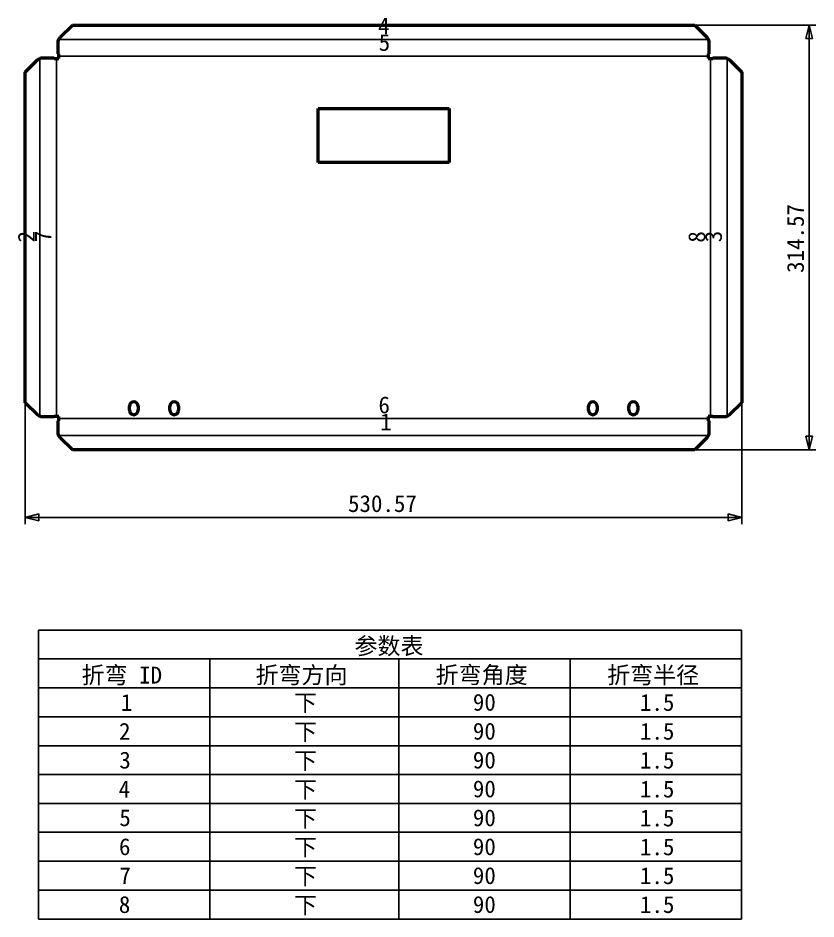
# Model space of a CAD drawing. Header units: millimetres. Extents: x 50 to 2209, y 50 to 1000.
# Drawn here: x 1618 to 2209, y 187 to 855 of the extents above; entities that cross this region are included whole.
import ezdxf

# ---------------------------------------------------------------- set-up
doc = ezdxf.new("R2010")
doc.units = ezdxf.units.MM
doc.header["$LTSCALE"] = 5
for name, color, linetype, lineweight in [('中心线 (ISO)', 1, 'Continuous', 25), ('可见 (ISO)', 7, 'Continuous', 50), ('尺寸 (ISO)', 5, 'Continuous', 25), ('符号 (ISO)', 7, 'Continuous', 25)]:
    doc.layers.add(name, color=color, linetype=linetype, lineweight=lineweight)
doc.styles.add('注释文本 (ISO)', font='')
doc.styles.get('注释文本 (ISO)').set_extended_font_data('FangSong')
doc.dimstyles.new('默认 (GB)', dxfattribs={"dimscale": 5, "dimtxt": 2.5, "dimasz": 2, "dimexe": 1, "dimexo": 0, "dimgap": 0.75, "dimtad": 1, "dimtoh": 1, "dimrnd": 1e-08, "dimdsep": 46, "dimtxsty": '注释文本 (ISO)', "dimblk": 'Filled-2', "dimcen": 0.09, "dimdle": 10, "dimclrd": 256, "dimclre": 256, "dimclrt": 256, "dimaunit": 1, "dimadec": 3, "dimazin": 2, "dimtfac": 0.52, "dimtmove": 0, "dimatfit": 3, "dimldrblk": 'Filled-1', "dimfxl": 0, "dimtolj": 1, "dimlwd": -1, "dimlwe": -1, "dimarcsym": 0})

# ---------------------------------------------------------------- blocks, each defined once
blk = doc.blocks.new('Filled-2')
at = {"color": 0}
for p, q in [((0, 0), (-1, 0.25)), ((-1, 0.25), (-1, -0.25)), ((-1, 0), (0, 0)), ((-1, -0.25), (0, 0))]:
    blk.add_line(p, q, dxfattribs=at)
at = {"color": 0, "flags": 128}
blk.add_lwpolyline([(-1, -0.25), (0, 0)], dxfattribs=at)
at = {"color": 0}
blk.add_solid([(-1, -0.25), (0, 0), (-1, 0.25), (-1, -0.25)], dxfattribs=at)
blk = doc.blocks.new('*D23')
at = {"layer": 'Defpoints', "color": 0}
for p in [(1623.39, 569.63), (2153.96, 569.63), (2153.96, 484.79)]:
    blk.add_point(p, dxfattribs=at)
at = {"layer": '尺寸 (ISO)'}
for p, q in [((1623.39, 569.63), (1623.39, 479.79)), ((2153.96, 569.63), (2153.96, 479.79)), ((1633.39, 484.79), (2143.96, 484.79))]:
    blk.add_line(p, q, dxfattribs=at)
at = {"layer": '尺寸 (ISO)', "xscale": 10, "yscale": 10, "zscale": 10, "rotation": 180}
blk.add_blockref('Filled-2', (1623.39, 484.79), dxfattribs=at)
at = {"layer": '尺寸 (ISO)', "xscale": 10, "yscale": 10, "zscale": 10}
blk.add_blockref('Filled-2', (2153.96, 484.79), dxfattribs=at)
at = {"layer": '尺寸 (ISO)', "insert": (1862.37, 501.25), "char_height": 12.5, "attachment_point": 1, "style": '注释文本 (ISO)'}
blk.add_mtext('\\A1;530.57', dxfattribs=at)
blk = doc.blocks.new('Filled-1')
at = {"color": 0}
for p, q in [((0, 0), (-1, 0.125)), ((-1, 0.125), (-1, -0.125)), ((-1, 0), (0, 0)), ((-1, -0.125), (0, 0))]:
    blk.add_line(p, q, dxfattribs=at)
at = {"color": 0, "flags": 128}
blk.add_lwpolyline([(-1, -0.125), (0, 0)], dxfattribs=at)
at = {"color": 0}
blk.add_solid([(-1, -0.125), (0, 0), (-1, 0.125), (-1, -0.125)], dxfattribs=at)
blk = doc.blocks.new('*D24')
at = {"layer": 'Defpoints', "color": 0}
for p in [(2119.12, 849.36), (2203.96, 849.36), (2119.12, 534.79)]:
    blk.add_point(p, dxfattribs=at)
at = {"layer": '尺寸 (ISO)'}
for p, q in [((2119.12, 849.36), (2208.96, 849.36)), ((2203.96, 544.79), (2203.96, 839.36)), ((2119.12, 534.79), (2208.96, 534.79))]:
    blk.add_line(p, q, dxfattribs=at)
at = {"layer": '尺寸 (ISO)', "xscale": 10, "yscale": 10, "zscale": 10}
for p, rotation in [((2203.96, 849.36), 90), ((2203.96, 534.79), 270)]:
    blk.add_blockref('Filled-2', p, dxfattribs=dict(at, rotation=rotation))
at = {"layer": '尺寸 (ISO)', "insert": (2187.5, 665.81), "char_height": 12.5, "attachment_point": 1, "rotation": 90, "style": '注释文本 (ISO)'}
blk.add_mtext('\\A1;314.57', dxfattribs=at)
blk = doc.blocks.new('表格5')
at = {"layer": '符号 (ISO)'}
for p, q in [((326.61, 80.26), (430.78, 80.26)), ((326.61, 80.26), (326.61, 75.98)), ((430.78, 80.26), (430.78, 75.98)), ((326.61, 75.98), (430.78, 75.98)), ((326.61, 75.98), (326.61, 71.7)), ((352.01, 75.98), (352.01, 71.7)), ((379.98, 75.98), (379.98, 71.7)), ((405.38, 75.98), (405.38, 71.7)), ((430.78, 75.98), (430.78, 71.7)), ((326.61, 71.7), (430.78, 71.7)), ((326.61, 71.7), (326.61, 37.47)), ((352.01, 71.7), (352.01, 37.47)), ((379.98, 71.7), (379.98, 37.47)), ((405.38, 71.7), (405.38, 37.47)), ((430.78, 71.7), (430.78, 37.47)), ((326.61, 67.42), (430.78, 67.42)), ((326.61, 63.14), (430.78, 63.14)), ((326.61, 58.86), (430.78, 58.86)), ((326.61, 54.59), (430.78, 54.59)), ((326.61, 50.31), (430.78, 50.31)), ((326.61, 46.03), (430.78, 46.03)), ((326.61, 41.75), (430.78, 41.75)), ((326.61, 37.47), (430.78, 37.47))]:
    blk.add_line(p, q, dxfattribs=at)
at = {"layer": '符号 (ISO)', "char_height": 2.5, "attachment_point": 7, "style": '注释文本 (ISO)'}
for s, insert in [('参数表', (373.42, 76.38)), ('折弯 ID', (333.01, 72.08)), ('折弯方向', (358.77, 72.08)), ('折弯角度', (385.45, 72.08)), ('折弯半径', (410.85, 72.08)), ('下', (364.48, 67.97)), ('90', (390.97, 68.28)), ('1.5', (415.72, 68.26)), ('1', (338.82, 68.29)), ('2', (338.56, 64.02)), ('下', (364.48, 63.69)), ('90', (390.97, 64)), ('1.5', (415.72, 63.99)), ('3', (338.6, 59.72)), ('下', (364.48, 59.41)), ('90', (390.97, 59.72)), ('1.5', (415.72, 59.71)), ('4', (338.5, 55.46)), ('下', (364.48, 55.13)), ('90', (390.97, 55.45)), ('1.5', (415.72, 55.43)), ('5', (338.6, 51.18)), ('下', (364.48, 50.85)), ('90', (390.97, 51.17)), ('1.5', (415.72, 51.15)), ('6', (338.55, 46.89)), ('下', (364.48, 46.58)), ('90', (390.97, 46.89)), ('1.5', (415.72, 46.87)), ('7', (338.61, 42.63)), ('下', (364.48, 42.3)), ('90', (390.97, 42.61)), ('1.5', (415.72, 42.6)), ('8', (338.53, 38.33)), ('下', (364.48, 38.02)), ('90', (390.97, 38.33)), ('1.5', (415.72, 38.32))]:
    blk.add_mtext(s, dxfattribs=dict(at, insert=insert))
blk = doc.blocks.new('2dTransSymbol13')
at = {"layer": '符号 (ISO)', "insert": (377.25, 109.85), "char_height": 2.5, "attachment_point": 7, "style": '注释文本 (ISO)'}
blk.add_mtext('1', dxfattribs=at)
blk = doc.blocks.new('2dTransSymbol14')
at = {"layer": '符号 (ISO)', "insert": (326.07, 137.67), "char_height": 2.5, "attachment_point": 7, "rotation": 90, "style": '注释文本 (ISO)'}
blk.add_mtext('2', dxfattribs=at)
blk = doc.blocks.new('2dTransSymbol15')
at = {"layer": '符号 (ISO)', "insert": (427.9, 137.7), "char_height": 2.5, "attachment_point": 7, "rotation": 90, "style": '注释文本 (ISO)'}
blk.add_mtext('3', dxfattribs=at)
blk = doc.blocks.new('2dTransSymbol16')
at = {"layer": '符号 (ISO)', "insert": (376.93, 168.48), "char_height": 2.5, "attachment_point": 7, "style": '注释文本 (ISO)'}
blk.add_mtext('4', dxfattribs=at)
blk = doc.blocks.new('2dTransSymbol17')
at = {"layer": '符号 (ISO)', "insert": (377.02, 166), "char_height": 2.5, "attachment_point": 7, "style": '注释文本 (ISO)'}
blk.add_mtext('5', dxfattribs=at)
blk = doc.blocks.new('2dTransSymbol18')
at = {"layer": '符号 (ISO)', "insert": (376.98, 112.33), "char_height": 2.5, "attachment_point": 7, "style": '注释文本 (ISO)'}
blk.add_mtext('6', dxfattribs=at)
blk = doc.blocks.new('2dTransSymbol19')
at = {"layer": '符号 (ISO)', "insert": (328.55, 137.72), "char_height": 2.5, "attachment_point": 7, "rotation": 90, "style": '注释文本 (ISO)'}
blk.add_mtext('7', dxfattribs=at)
blk = doc.blocks.new('2dTransSymbol20')
at = {"layer": '符号 (ISO)', "insert": (425.42, 137.64), "char_height": 2.5, "attachment_point": 7, "rotation": 90, "style": '注释文本 (ISO)'}
blk.add_mtext('8', dxfattribs=at)

msp = doc.modelspace()

# ---------------------------------------------------------------- linework, layer by layer
at = {"layer": '中心线 (ISO)'}
for p, q in [((1648.176, 838.661), (2129.176, 838.661)), ((1634.087, 824.572), (1634.087, 559.572)), ((1646.48, 824.572), (1646.48, 559.572)), ((1648.176, 826.268), (2129.176, 826.268)), ((2130.872, 559.572), (2130.872, 824.572)), ((2143.265, 559.572), (2143.265, 824.572)), ((2129.176, 557.875), (1648.176, 557.875)), ((2129.176, 545.482), (1648.176, 545.482))]:
    msp.add_line(p, q, dxfattribs=at)
at = {"layer": '可见 (ISO)'}
for p, q in [((1649.237, 840.358), (1658.237, 849.358)), ((1658.237, 849.358), (2119.115, 849.358)), ((2119.115, 849.358), (2128.115, 840.358)), ((1647.737, 827.965), (1647.737, 836.965)), ((2129.615, 836.965), (2129.615, 827.965)), ((1648.176, 827.965), (1647.737, 827.965)), ((1648.176, 824.572), (1648.176, 827.965)), ((2129.176, 827.965), (2129.176, 824.572)), ((2129.615, 827.965), (2129.176, 827.965)), ((1623.39, 814.511), (1632.39, 823.511)), ((1635.783, 825.011), (1644.783, 825.011)), ((1644.783, 825.011), (1644.783, 824.572)), ((1644.783, 824.572), (1648.176, 824.572)), ((2129.176, 824.572), (2132.569, 824.572)), ((2132.569, 825.011), (2141.569, 825.011)), ((2132.569, 824.572), (2132.569, 825.011)), ((2144.962, 823.511), (2153.962, 814.511)), ((1623.39, 569.632), (1623.39, 814.511)), ((2153.962, 814.511), (2153.962, 569.632)), ((1840.176, 787.572), (1937.176, 787.572)), ((1840.176, 747.572), (1840.176, 787.572)), ((1937.176, 787.572), (1937.176, 747.572)), ((1937.176, 747.572), (1840.176, 747.572)), ((1632.39, 560.632), (1623.39, 569.632)), ((2153.962, 569.632), (2144.962, 560.632)), ((1700.426, 564.072), (1700.426, 567.072)), ((1706.926, 567.072), (1706.926, 564.072)), ((1730.426, 564.072), (1730.426, 567.072)), ((1736.926, 567.072), (1736.926, 564.072)), ((2040.426, 564.072), (2040.426, 567.072)), ((2046.926, 567.072), (2046.926, 564.072)), ((2070.426, 564.072), (2070.426, 567.072)), ((2076.926, 567.072), (2076.926, 564.072)), ((1644.783, 559.132), (1635.783, 559.132)), ((1644.783, 559.572), (1644.783, 559.132)), ((1648.176, 559.572), (1644.783, 559.572)), ((1647.737, 556.179), (1648.176, 556.179)), ((1647.737, 547.179), (1647.737, 556.179)), ((1648.176, 556.179), (1648.176, 559.572)), ((2129.176, 559.572), (2129.176, 556.179)), ((2132.569, 559.572), (2129.176, 559.572)), ((2129.176, 556.179), (2129.615, 556.179)), ((2129.615, 556.179), (2129.615, 547.179)), ((2132.569, 559.132), (2132.569, 559.572)), ((2141.569, 559.132), (2132.569, 559.132)), ((1658.237, 534.786), (1649.237, 543.786)), ((2128.115, 543.786), (2119.115, 534.786)), ((2119.115, 534.786), (1658.237, 534.786))]:
    msp.add_line(p, q, dxfattribs=at)
for centre, start, end in [((1703.676, 567.072), 0, 180), ((1733.676, 567.072), 0, 180), ((2043.676, 567.072), 0, 180), ((2073.676, 567.072), 0, 180), ((1703.676, 564.072), 180, 0), ((1733.676, 564.072), 180, 0), ((2043.676, 564.072), 180, 0), ((2073.676, 564.072), 180, 0)]:
    msp.add_arc(centre, 3.25, start, end, dxfattribs=at)
for points, knots in [([(1647.737, 836.965), (1647.737, 837.137), (1647.751, 837.31), (1647.78, 837.483), (1647.938, 838.441), (1648.571, 839.399), (1649.237, 840.358)], [0, 0, 0, 0, 0.2398215, 0.2398215, 0.2398215, 1.5707963, 1.5707963, 1.5707963, 1.5707963]), ([(2128.115, 840.358), (2128.781, 839.399), (2129.414, 838.441), (2129.572, 837.483), (2129.601, 837.31), (2129.615, 837.137), (2129.615, 836.965)], [-1.5707963, -1.5707963, -1.5707963, -1.5707963, -0.2398215, -0.2398215, -0.2398215, 0, 0, 0, 0]), ([(1632.39, 823.511), (1633.348, 824.177), (1634.307, 824.81), (1635.265, 824.968), (1635.438, 824.997), (1635.61, 825.011), (1635.783, 825.011)], [-1.5707963, -1.5707963, -1.5707963, -1.5707963, -0.2398215, -0.2398215, -0.2398215, 0, 0, 0, 0]), ([(2141.569, 825.011), (2141.742, 825.011), (2141.914, 824.997), (2142.087, 824.968), (2143.045, 824.81), (2144.004, 824.177), (2144.962, 823.511)], [0, 0, 0, 0, 0.2398215, 0.2398215, 0.2398215, 1.5707963, 1.5707963, 1.5707963, 1.5707963]), ([(1635.783, 559.132), (1635.61, 559.132), (1635.438, 559.147), (1635.265, 559.175), (1634.307, 559.333), (1633.348, 559.967), (1632.39, 560.632)], [0, 0, 0, 0, 0.2398215, 0.2398215, 0.2398215, 1.5707963, 1.5707963, 1.5707963, 1.5707963]), ([(2144.962, 560.632), (2144.004, 559.967), (2143.045, 559.333), (2142.087, 559.175), (2141.914, 559.147), (2141.742, 559.132), (2141.569, 559.132)], [-1.5707963, -1.5707963, -1.5707963, -1.5707963, -0.2398215, -0.2398215, -0.2398215, 0, 0, 0, 0]), ([(1649.237, 543.786), (1648.571, 544.744), (1647.938, 545.703), (1647.78, 546.661), (1647.751, 546.834), (1647.737, 547.006), (1647.737, 547.179)], [-1.5707963, -1.5707963, -1.5707963, -1.5707963, -0.2398215, -0.2398215, -0.2398215, 0, 0, 0, 0]), ([(2129.615, 547.179), (2129.615, 547.006), (2129.601, 546.834), (2129.572, 546.661), (2129.414, 545.703), (2128.781, 544.744), (2128.115, 543.786)], [0, 0, 0, 0, 0.2398215, 0.2398215, 0.2398215, 1.5707963, 1.5707963, 1.5707963, 1.5707963])]:
    msp.add_open_spline(points, degree=3, knots=knots, dxfattribs=at)

# ---------------------------------------------------------------- block references
at = {"xscale": 5, "yscale": 5, "zscale": 5}
msp.add_blockref('表格5', (0, 0), dxfattribs=at)
at = {"layer": '符号 (ISO)', "xscale": 5, "yscale": 5, "zscale": 5}
for name in ['2dTransSymbol16', '2dTransSymbol17', '2dTransSymbol14', '2dTransSymbol19', '2dTransSymbol20', '2dTransSymbol15', '2dTransSymbol18', '2dTransSymbol13']:
    msp.add_blockref(name, (0, 0), dxfattribs=at)

# ---------------------------------------------------------------- dimensions: what is measured, and where the dimension line sits
at = {"layer": '尺寸 (ISO)'}
dim = msp.add_linear_dim(base=(2203.962, 849.358), p1=(2119.115, 534.786), p2=(2119.115, 849.358), angle=90, dimstyle='默认 (GB)', override={"dimtoh": 0, "dimdec": 2, "dimtp": 0, "dimtm": 0, "dimtdec": 2, "dimtofl": 0, "dimatfit": 1}, dxfattribs=at)
dim.commit()
dim.dimension.update_dxf_attribs({"geometry": '*D24', "text_midpoint": (2203.962, 692.172), "dimtype": 160})
dim = msp.add_linear_dim(base=(2153.962, 484.786), p1=(1623.39, 569.632), p2=(2153.962, 569.632), dimstyle='默认 (GB)', override={"dimtoh": 0, "dimdec": 2, "dimtp": 0, "dimtm": 0, "dimtdec": 2, "dimtofl": 0, "dimatfit": 1}, dxfattribs=at)
dim.commit()
dim.dimension.update_dxf_attribs({"geometry": '*D23', "text_midpoint": (1888.726, 484.786), "dimtype": 160})

doc.saveas('drawing.dxf')
